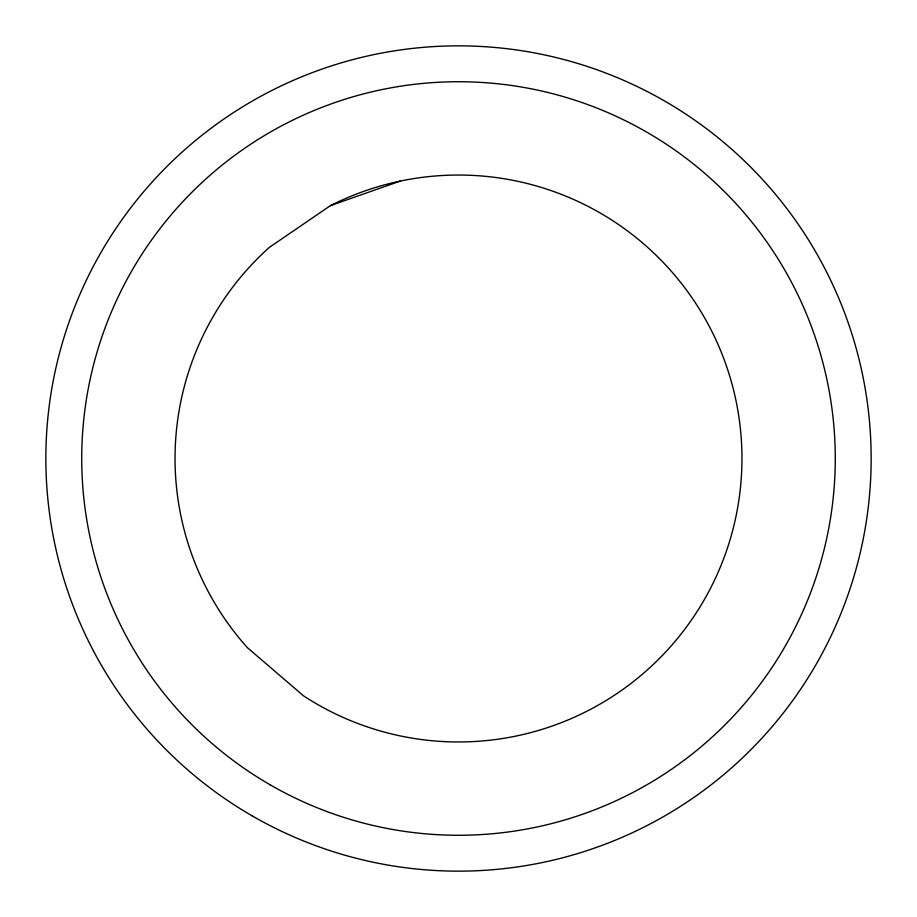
<?xml version="1.0" encoding="UTF-8"?>
<svg xmlns="http://www.w3.org/2000/svg" width="917" height="917" viewBox="0 0 917 917"><rect width="100%" height="100%" fill="white"/><g stroke="black" fill="none" stroke-linecap="round" stroke-linejoin="round"><path stroke-width="1.38" d="M330.429 205.626L269.346 247.384A283.456 283.456 0 0 0 247.384 647.654L303.538 695.854A283.456 283.456 0 0 0 741.532 474.02A283.456 283.456 0 0 0 330.429 205.626L400.236 181.096M252.175 815.866A412.65 412.65 0 0 0 871.15 458.5A412.65 412.65 0 0 0 252.175 101.134A412.65 412.65 0 0 0 252.175 815.866M270.114 784.792A376.772 376.772 0 0 0 835.272 458.5A376.772 376.772 0 0 0 270.114 132.208A376.772 376.772 0 0 0 270.114 784.792"/></g></svg>
